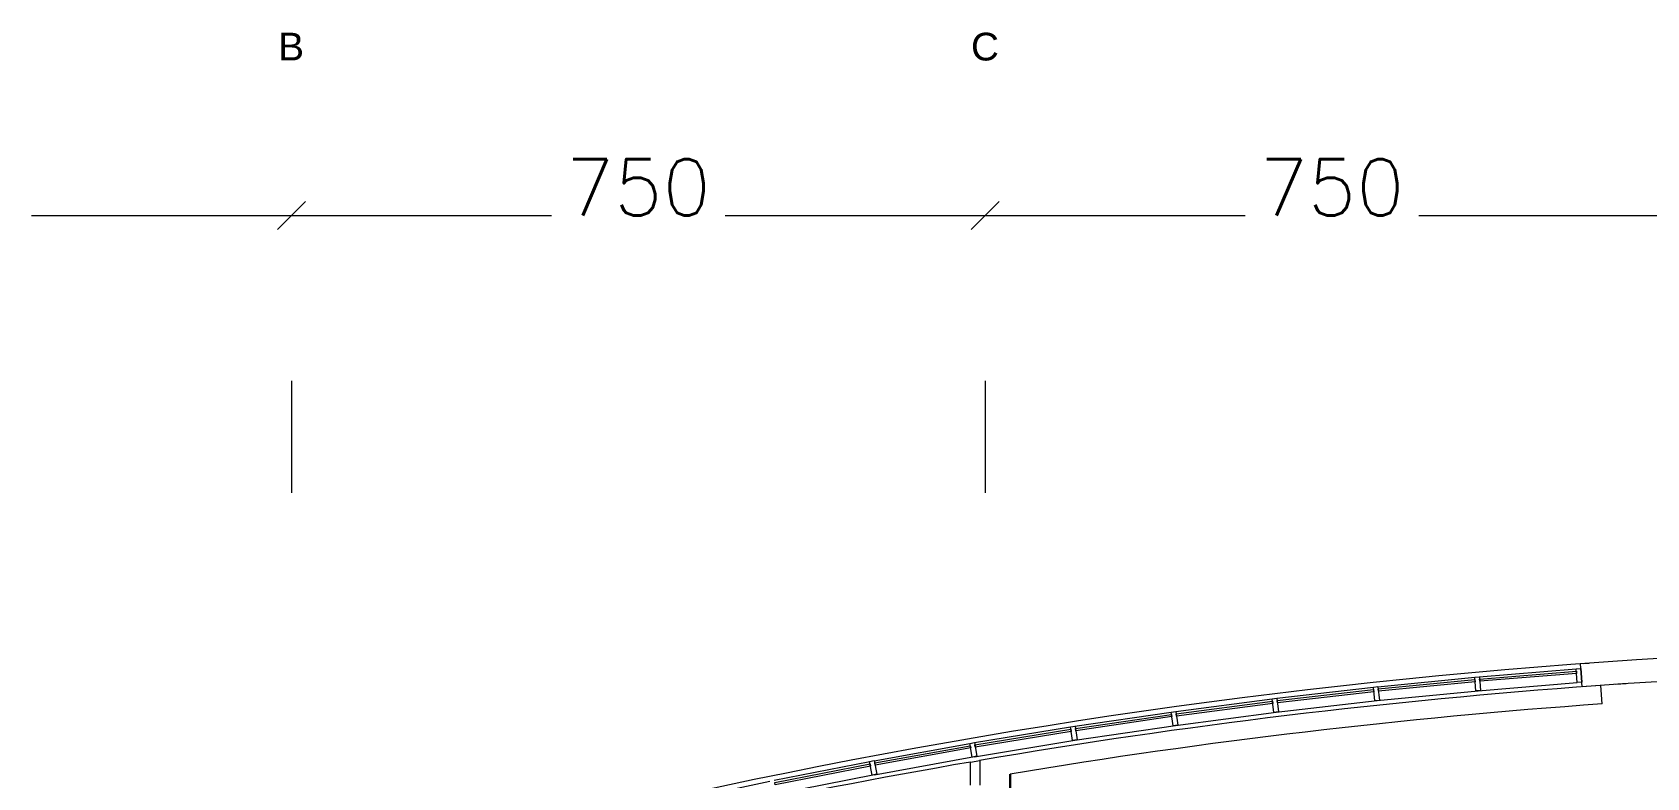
# Model space of a CAD drawing. Header units: millimetres. Extents: x 1722 to 7525, y 2254 to 6279.
# Drawn here: x 2620 to 4365, y 5473 to 6279 of the extents above; entities that cross this region are included whole.
import ezdxf

# ---------------------------------------------------------------- set-up
doc = ezdxf.new("R2010")
doc.units = ezdxf.units.MM
for name, color, linetype, lineweight in [('A-ANNO-DIMS', 211, 'Continuous', 9), ('A-CLNG', 13, 'Continuous', 9), ('A-FLOR', 192, 'Continuous', 9), ('A-GLAZ-CURT', 52, 'Continuous', 9), ('A-GLAZ-CWMG', 51, 'Continuous', 9), ('A-WALL', 113, 'Continuous', 9), ('A-WALL-FNSH', 113, 'Continuous', 30), ('S-GRID-IDEN', 1, 'Continuous', 9)]:
    doc.layers.add(name, color=color, linetype=linetype, lineweight=lineweight)
doc.styles.add('Arial', font='arial.ttf')
doc.styles.add('Arial_1', font='arial.ttf', dxfattribs={"height": 250})
doc.styles.add('roman-s', font='romans.shx')
doc.dimstyles.new('ax-2_5', dxfattribs={"dimscale": 304.8, "dimtxt": 255.06485, "dimasz": 0.984252, "dimexe": 0.984252, "dimexo": 0.656168, "dimgap": 0.574147, "dimtad": 1, "dimlfac": 0.001, "dimrnd": 0.01, "dimzin": 0, "dimdsep": 46, "dimtxsty": 'Arial_1', "dimblk1": 'OBLIQUE', "dimblk2": 'OBLIQUE', "dimsah": 1, "dimcen": 0.09, "dimdle": 0.984252, "dimazin": 0, "dimtfac": 1, "dimtdec": 4, "dimtix": 1, "dimtmove": 0, "dimatfit": 3, "dimfxl": 1, "dimtvp": 1, "dimtfill": 1, "dimtolj": 1, "dimtzin": 0, "dimarcsym": 2})

# ---------------------------------------------------------------- blocks, each defined once
blk = doc.blocks.new('Rectangular Mullion - 50mm x 150mm-4636069-08-Fourth Floor Level__18_90')
at = {"layer": 'A-GLAZ-CWMG'}
for p, q in [((0, 0.075), (-0.05, 0.075)), ((-0.05, 0.075), (-0.05, -0.075)), ((0, -0.075), (0, 0.075)), ((-0.05, -0.075), (0, -0.075))]:
    blk.add_line(p, q, dxfattribs=at)
blk = doc.blocks.new('System Panel - Glazed-4636068-08-Fourth Floor Level__18_90')
at = {"layer": 'A-GLAZ-CURT'}
for p, q in [((-0.525, 0.0245), (-0.525, 0.0495)), ((-0.525, 0.0495), (0.525, 0.0495)), ((0.525, 0.0245), (-0.525, 0.0245)), ((0.525, 0.0495), (0.525, 0.0245))]:
    blk.add_line(p, q, dxfattribs=at)
blk = doc.blocks.new('Rectangular Mullion - 50mm x 150mm-4639526-08-Fourth Floor Level__18_90')
at = {"layer": 'A-GLAZ-CWMG'}
for p, q in [((-14.821, 11.707), (-13.835, 12.072)), ((-14.791, 11.558), (-13.761, 11.94))]:
    blk.add_line(p, q, dxfattribs=at)
blk = doc.blocks.new('Rectangular Mullion - 50mm x 150mm-4622980-08-Fourth Floor Level__18_90')
at = {"layer": 'A-GLAZ-CWMG'}
for p, q in [((0.025, 0.075), (-0.025, 0.075)), ((-0.025, 0.075), (-0.025, -0.075)), ((0.025, -0.075), (0.025, 0.075)), ((-0.025, -0.075), (0.025, -0.075))]:
    blk.add_line(p, q, dxfattribs=at)
blk = doc.blocks.new('Rectangular Mullion - 50mm x 150mm-4640862-08-Fourth Floor Level__18_90')
at = {"layer": 'A-GLAZ-CWMG'}
for p, q in [((3.368, 15.887), (4.415, 15.973)), ((3.357, 15.735), (4.427, 15.823))]:
    blk.add_line(p, q, dxfattribs=at)
blk = doc.blocks.new('System Panel - Glazed-4636067-08-Fourth Floor Level__18_90')
at = {"layer": 'A-GLAZ-CURT'}
for p, q in [((-0.525, 0.025), (-0.525, 0.05)), ((-0.525, 0.05), (0.525, 0.05)), ((0.525, 0.025), (-0.525, 0.025)), ((0.525, 0.05), (0.525, 0.025))]:
    blk.add_line(p, q, dxfattribs=at)
blk = doc.blocks.new('Rectangular Mullion - 50mm x 150mm-4639528-08-Fourth Floor Level__18_90')
at = {"layer": 'A-GLAZ-CWMG'}
for p, q in [((2.263, 15.628), (3.357, 15.735)), ((2.272, 15.779), (3.318, 15.882))]:
    blk.add_line(p, q, dxfattribs=at)
blk = doc.blocks.new('Rectangular Mullion - 50mm x 150mm-4640863-08-Fourth Floor Level__18_90')
at = {"layer": 'A-GLAZ-CWMG'}
for p, q in [((0.025, 0.075), (-0.025, 0.075)), ((-0.025, 0.075), (-0.025, -0.075)), ((0.025, -0.075), (0.025, 0.075)), ((-0.025, -0.075), (0.025, -0.075))]:
    blk.add_line(p, q, dxfattribs=at)
blk = doc.blocks.new('_OBLIQUE')
at = {"color": 0, "linetype": 'ByBlock'}
blk.add_line((-0.5, -0.5), (0.5, 0.5), dxfattribs=at)
blk = doc.blocks.new('*D4')
at = {"layer": 'A-ANNO-DIMS', "color": 0, "lineweight": -2, "transparency": 16777216}
for p, q in [((237258.6, 441524.6), (238069.5, 441524.6)), ((237289, 441345.8), (237289, 441224.6)), ((238039, 441345.8), (238039, 441224.6))]:
    blk.add_line(p, q, dxfattribs=at)
at = {"layer": 'Defpoints', "color": 0, "transparency": 16777216}
for p in [(237289, 441545.8), (238039, 441545.8), (238039, 441524.6)]:
    blk.add_point(p, dxfattribs=at)
at = {"layer": 'A-ANNO-DIMS', "color": 0, "lineweight": -2, "transparency": 16777216, "xscale": 30.48, "yscale": 30.48, "zscale": 30.48, "rotation": 180}
blk.add_blockref('_OBLIQUE', (237289, 441524.6), dxfattribs=at)
at = {"layer": 'A-ANNO-DIMS', "color": 0, "lineweight": -2, "transparency": 16777216, "xscale": 30.48, "yscale": 30.48, "zscale": 30.48}
blk.add_blockref('_OBLIQUE', (238039, 441524.6), dxfattribs=at)
at = {"layer": 'A-ANNO-DIMS', "color": 2, "transparency": 16777216, "insert": (237664, 441555.1), "char_height": 60.96, "attachment_point": 5, "style": 'roman-s', "bg_fill": 3, "box_fill_scale": 1.25, "bg_fill_color": 256, "bg_fill_true_color": 13158600, "bg_fill_transparency": 0}
blk.add_mtext('\\A1;750', dxfattribs=at)
blk = doc.blocks.new('*D5')
at = {"layer": 'A-ANNO-DIMS', "color": 0, "lineweight": -2, "transparency": 16777216}
for p, q in [((238008.6, 441524.6), (238819.5, 441524.6)), ((238039, 441345.8), (238039, 441224.6)), ((238789, 441345.8), (238789, 441224.6))]:
    blk.add_line(p, q, dxfattribs=at)
at = {"layer": 'Defpoints', "color": 0, "transparency": 16777216}
for p in [(238039, 441545.8), (238789, 441545.8), (238789, 441524.6)]:
    blk.add_point(p, dxfattribs=at)
at = {"layer": 'A-ANNO-DIMS', "color": 0, "lineweight": -2, "transparency": 16777216, "xscale": 30.48, "yscale": 30.48, "zscale": 30.48, "rotation": 180}
blk.add_blockref('_OBLIQUE', (238039, 441524.6), dxfattribs=at)
at = {"layer": 'A-ANNO-DIMS', "color": 0, "lineweight": -2, "transparency": 16777216, "xscale": 30.48, "yscale": 30.48, "zscale": 30.48}
blk.add_blockref('_OBLIQUE', (238789, 441524.6), dxfattribs=at)
at = {"layer": 'A-ANNO-DIMS', "color": 2, "transparency": 16777216, "insert": (238414, 441555.1), "char_height": 60.96, "attachment_point": 5, "style": 'roman-s', "bg_fill": 3, "box_fill_scale": 1.25, "bg_fill_color": 256, "bg_fill_true_color": 13158600, "bg_fill_transparency": 0}
blk.add_mtext('\\A1;750', dxfattribs=at)
blk = doc.blocks.new('*D6')
at = {"layer": 'A-ANNO-DIMS', "color": 0, "lineweight": -2, "transparency": 16777216}
for p, q in [((238758.6, 441524.6), (239569.5, 441524.6)), ((238789, 441345.8), (238789, 441224.6)), ((239539, 441345.8), (239539, 441224.6))]:
    blk.add_line(p, q, dxfattribs=at)
at = {"layer": 'Defpoints', "color": 0, "transparency": 16777216}
for p in [(238789, 441545.8), (239539, 441545.8), (239539, 441524.6)]:
    blk.add_point(p, dxfattribs=at)
at = {"layer": 'A-ANNO-DIMS', "color": 0, "lineweight": -2, "transparency": 16777216, "xscale": 30.48, "yscale": 30.48, "zscale": 30.48, "rotation": 180}
blk.add_blockref('_OBLIQUE', (238789, 441524.6), dxfattribs=at)
at = {"layer": 'A-ANNO-DIMS', "color": 0, "lineweight": -2, "transparency": 16777216, "xscale": 30.48, "yscale": 30.48, "zscale": 30.48}
blk.add_blockref('_OBLIQUE', (239539, 441524.6), dxfattribs=at)
at = {"layer": 'A-ANNO-DIMS', "color": 2, "transparency": 16777216, "insert": (239164, 441555.1), "char_height": 60.96, "attachment_point": 5, "style": 'roman-s', "bg_fill": 3, "box_fill_scale": 1.25, "bg_fill_color": 256, "bg_fill_true_color": 13158600, "bg_fill_transparency": 0}
blk.add_mtext('\\A1;750', dxfattribs=at)
blk = doc.blocks.new('ax1')
at = {"layer": 'S-GRID-IDEN', "lineweight": 5, "char_height": 30, "attachment_point": 1, "style": 'Arial'}
for s, insert, width in [('B', (238024.6, 441722.2), 34.473), ('C', (238773.6, 441722.2), 36.878)]:
    blk.add_mtext(s, dxfattribs=dict(at, insert=insert, width=width))
at = {"layer": 'A-ANNO-DIMS', "color": 1}
dim = blk.add_linear_dim(base=(238039, 441524.6), p1=(237289, 441545.8), p2=(238039, 441545.8), dimstyle='ax-2_5', override={"dimtxt": 0.2, "dimasz": 0.1, "dimgap": 0, "dimdec": 0, "dimlfac": 1, "dimrnd": 10, "dimpost": '<>', "dimtxsty": 'roman-s', "dimdle": 0.1, "dimclrt": 2, "dimfxl": 6.25}, dxfattribs=at)
dim.commit()
dim.dimension.update_dxf_attribs({"geometry": '*D4', "text_midpoint": (237664, 441555.1)})
dim = blk.add_linear_dim(base=(238789, 441524.6), p1=(238039, 441545.8), p2=(238789, 441545.8), dimstyle='ax-2_5', override={"dimtxt": 0.2, "dimasz": 0.1, "dimgap": 0, "dimdec": 0, "dimlfac": 1, "dimrnd": 10, "dimpost": '<>', "dimtxsty": 'roman-s', "dimdle": 0.1, "dimclrt": 2, "dimfxl": 6.25}, dxfattribs=at)
dim.commit()
dim.dimension.update_dxf_attribs({"geometry": '*D5', "text_midpoint": (238414, 441555.1)})
dim = blk.add_linear_dim(base=(239539, 441524.6), p1=(238789, 441545.8), p2=(239539, 441545.8), dimstyle='ax-2_5', override={"dimtxt": 0.2, "dimasz": 0.1, "dimgap": 0, "dimdec": 0, "dimlfac": 1, "dimrnd": 10, "dimpost": '<>', "dimtxsty": 'roman-s', "dimdle": 0.1, "dimclrt": 2, "dimfxl": 6.25}, dxfattribs=at)
dim.commit()
dim.dimension.update_dxf_attribs({"geometry": '*D6', "text_midpoint": (239164, 441555.1)})

msp = doc.modelspace()

# ---------------------------------------------------------------- linework, layer by layer
at = {"layer": 'A-CLNG'}
msp.add_line((4317.2, 5552.8), (4315.7, 5572.7), dxfattribs=at)
for radius, start, end in [(6854.6, 94.09876, 99.70921), (6854.6, 93.82205, 93.92236), (6834.6, 94.05349, 99.45721)]:
    msp.add_arc((4800.3, -1264.7), radius, start, end, dxfattribs=at)
at = {"layer": 'A-FLOR'}
msp.add_line((4297.4, 5596.5), (4303.3, 5596.9), dxfattribs=at)
at = {"layer": 'A-WALL', "color": 7, "lineweight": 15}
for p, q in [((4295.8, 5571.3), (4293.9, 5596.2)), ((3634.3, 5490), (3644.3, 5491.7)), ((3634.3, 5464.9), (3634.3, 5490)), ((3644.3, 5491.7), (3644.3, 5464.9))]:
    msp.add_line(p, q, dxfattribs=at)
at = {"layer": 'A-WALL', "color": 7, "lineweight": 15, "flags": 128}
msp.add_lwpolyline([(4382.8, 5577.2), (4339.3, 5574.4), (4295.8, 5571.3)], dxfattribs=at)
at = {"layer": 'A-WALL', "color": 7, "lineweight": 15}
msp.add_arc((4800.3, -1264.7), 6879.6, 93.41665, 112.44022, dxfattribs=at)
at = {"layer": 'A-WALL'}
msp.add_arc((4800.3, -1264.7), 6854.6, 99.79406, 109.76964, dxfattribs=at)
at = {"layer": 'A-WALL-FNSH'}
msp.add_line((3677.3, 5477), (3677.3, 5285.6), dxfattribs=at)

# ---------------------------------------------------------------- block references
at = {"layer": 'A-GLAZ-CURT'}
for name, p, xscale, yscale, zscale, rotation in [('System Panel - Glazed-4636067-08-Fourth Floor Level__18_90', (4237.5, 5579.1), 100, 100, 100, 4.690483733513799), ('System Panel - Glazed-4636068-08-Fourth Floor Level__18_90', (4018.6, 5557.5), 100, 100, 100, 6.536506498927417), ('System Panel - Glazed-4636068-08-Fourth Floor Level__18_90', (4128, 5569.2), 100, 100, 100, 5.618709998726829), ('System Panel - Glazed-4636068-08-Fourth Floor Level__18_90', (3909.4, 5544.1), 100, 100, 100, 7.45430299912889), ('System Panel - Glazed-4636068-08-Fourth Floor Level__18_90', (3800.5, 5529), 99.99999999999999, 99.99999999999999, 99.99999999999999, 8.372099499330115), ('System Panel - Glazed-4636068-08-Fourth Floor Level__18_90', (3691.8, 5512.1), 100, 100, 100, 9.289895999531835), ('System Panel - Glazed-4636068-08-Fourth Floor Level__18_90', (3583.4, 5493.5), 100, 100, 100, 10.20769249973238), ('System Panel - Glazed-4636068-08-Fourth Floor Level__18_90', (3475.3, 5473.1), 100, 100, 100, 11.12548899993411)]:
    msp.add_blockref(name, p, dxfattribs=dict(at, xscale=xscale, yscale=yscale, zscale=zscale, rotation=rotation))
at = {"layer": 'A-GLAZ-CWMG', "xscale": 100, "yscale": 100, "zscale": 100}
for p, rotation in [((5126.4, 4069.2), 346.2330524969816), ((5040.9, 4073.7), 347.1508489971831), ((4955.4, 4076.9), 348.0686454973844), ((4869.8, 4078.7), 348.986441997586), ((4784.2, 4079.1), 349.9042384977866), ((4698.6, 4078.2), 350.8220349979883), ((4613.1, 4075.9), 351.7398314981895)]:
    msp.add_blockref('Rectangular Mullion - 50mm x 150mm-4639526-08-Fourth Floor Level__18_90', p, dxfattribs=dict(at, rotation=rotation))
for name in ['Rectangular Mullion - 50mm x 150mm-4640862-08-Fourth Floor Level__18_90', 'Rectangular Mullion - 50mm x 150mm-4639528-08-Fourth Floor Level__18_90']:
    msp.add_blockref(name, (3847.7, 3993.6), dxfattribs=at)
at = {"layer": 'A-GLAZ-CWMG', "extrusion": (0, 0, -1)}
for name, p, xscale, yscale, zscale, rotation in [('Rectangular Mullion - 50mm x 150mm-4636069-08-Fourth Floor Level__18_90', (-4294.8, 5583.8), 100, 100, 100, 175.3095162664862), ('Rectangular Mullion - 50mm x 150mm-4622980-08-Fourth Floor Level__18_90', (-4073.2, 5563.8), 100, 100, 100, 173.9223917511729), ('Rectangular Mullion - 50mm x 150mm-4640863-08-Fourth Floor Level__18_90', (-4182.7, 5574.6), 99.99999999999994, 99.99999999999994, 99.99999999999994, 174.8401882513741), ('Rectangular Mullion - 50mm x 150mm-4622980-08-Fourth Floor Level__18_90', (-3964, 5551.3), 100, 100, 100, 173.0045952509717), ('Rectangular Mullion - 50mm x 150mm-4622980-08-Fourth Floor Level__18_90', (-3854.9, 5537), 100, 100, 100, 172.0867987507704), ('Rectangular Mullion - 50mm x 150mm-4622980-08-Fourth Floor Level__18_90', (-3746.1, 5521), 100, 100, 100, 171.1690022505692), ('Rectangular Mullion - 50mm x 150mm-4622980-08-Fourth Floor Level__18_90', (-3637.5, 5503.2), 99.99999999999994, 99.99999999999994, 99.99999999999994, 170.251205750368), ('Rectangular Mullion - 50mm x 150mm-4622980-08-Fourth Floor Level__18_90', (-3529.2, 5483.7), 100, 100, 100, 169.3334092501667)]:
    msp.add_blockref(name, p, dxfattribs=dict(at, xscale=xscale, yscale=yscale, zscale=zscale, rotation=rotation))

# ---------------------------------------------------------------- next in the draw order: block references
at = {"layer": 'S-GRID-IDEN'}
msp.add_blockref('ax1', (-235138.7, -435443.6), dxfattribs=at)

doc.saveas('drawing.dxf')
